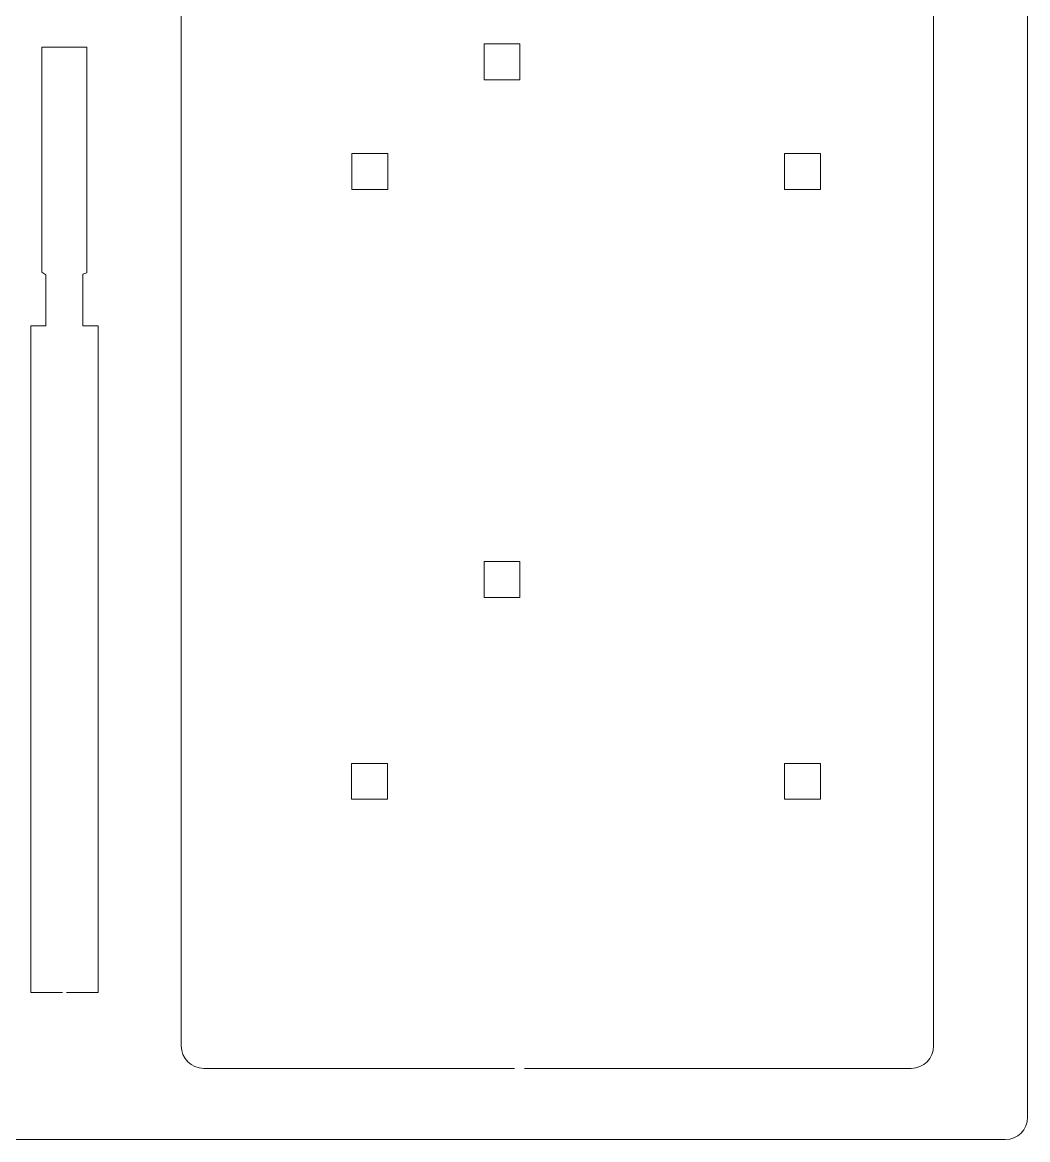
# Model space of a CAD drawing. Header units: centimetres. Extents: x -12 to 12.2, y -9.7 to 9.5.
# Drawn here: x 3.28 to 12.23, y -9.74 to 0.2 of the extents above; entities that cross this region are included whole.
import ezdxf

# ---------------------------------------------------------------- set-up
doc = ezdxf.new("R2010")
doc.units = ezdxf.units.CM
doc.header["$MEASUREMENT"] = 0
doc.layers.add('layer 1', color=7, linetype='Continuous')

msp = doc.modelspace()

# ---------------------------------------------------------------- linework, layer by layer
at = {"layer": 'layer 1', "color": 250, "lineweight": 18}
for points in [[(12.23219, 9.32994), (12.23219, 9.32994), (12.23219, -9.54412), (12.23219, -9.54412)], [(4.69511, -8.90912), (4.69511, -8.90912), (4.69511, 1.09088), (4.69511, 1.09088)], [(11.39511, 1.09088), (11.39511, 1.09088), (11.39511, -8.90912), (11.39511, -8.90912)], [(4.89511, -9.10912), (4.78465, -9.10912), (4.69511, -9.01958), (4.69511, -8.90912)], [(11.39511, -8.90912), (11.39511, -9.01958), (11.30557, -9.10912), (11.19511, -9.10912)], [(7.66271, -9.10912), (7.66271, -9.10912), (4.89511, -9.10912), (4.89511, -9.10912)], [(11.19511, -9.10912), (11.19511, -9.10912), (7.75089, -9.10912), (7.75089, -9.10912)], [(12.23219, -9.54412), (12.23219, -9.65458), (12.14265, -9.74412), (12.03219, -9.74412)], [(12.03219, -9.74412), (12.03219, -9.74412), (-11.76837, -9.74412), (-11.76837, -9.74412)]]:
    msp.add_open_spline(points, degree=3, dxfattribs=at)
for points, knots in [([(7.71122, -0.30852), (7.71122, -0.30852), (7.39122, -0.30852), (7.39122, -0.30852), (7.39122, -0.30852), (7.39122, -0.30852), (7.39122, 0.01148), (7.39122, 0.01148), (7.39122, 0.01148), (7.39122, 0.01148), (7.71122, 0.01148), (7.71122, 0.01148), (7.71122, 0.01148), (7.71122, 0.01148), (7.71122, -0.30852), (7.71122, -0.30852)], [0, 0, 0, 0, 0.2, 0.2, 0.2, 0.2, 0.4, 0.4, 0.4, 0.4, 0.6, 0.6, 0.6, 0.6, 1, 1, 1, 1]), ([(3.67428, -8.43288), (3.67428, -8.43288), (3.95468, -8.43288), (3.95468, -8.43288), (3.95468, -8.43288), (3.95468, -8.43288), (3.95468, -2.49924), (3.95468, -2.49924), (3.95468, -2.49924), (3.95468, -2.49924), (3.8194, -2.49924), (3.8194, -2.49924), (3.8194, -2.49924), (3.8194, -2.49924), (3.8194, -2.03785), (3.8194, -2.03785), (3.8194, -2.03785), (3.8194, -2.03785), (3.85468, -2.02611), (3.85468, -2.02611), (3.85468, -2.02611), (3.85468, -2.02611), (3.85468, -0.01616), (3.85468, -0.01616), (3.85468, -0.01616), (3.85468, -0.01616), (3.66253, -0.01616), (3.66253, -0.01616), (3.66253, -0.01616), (3.66253, -0.01616), (3.65078, -0.01616), (3.65078, -0.01616), (3.65078, -0.01616), (3.65078, -0.01616), (3.45468, -0.01616), (3.45468, -0.01616), (3.45468, -0.01616), (3.45468, -0.01616), (3.45468, -2.02022), (3.45468, -2.02022), (3.45468, -2.02022), (3.45468, -2.02022), (3.48996, -2.04374), (3.48996, -2.04374), (3.48996, -2.04374), (3.48996, -2.04374), (3.48996, -2.49924), (3.48996, -2.49924), (3.48996, -2.49924), (3.48996, -2.49924), (3.35468, -2.49924), (3.35468, -2.49924), (3.35468, -2.49924), (3.35468, -2.49924), (3.35468, -8.43288), (3.35468, -8.43288), (3.35468, -8.43288), (3.35468, -8.43288), (3.639, -8.43288), (3.639, -8.43288)], [0, 0, 0, 0, 0.0625, 0.0625, 0.0625, 0.0625, 0.125, 0.125, 0.125, 0.125, 0.1875, 0.1875, 0.1875, 0.1875, 0.25, 0.25, 0.25, 0.25, 0.3125, 0.3125, 0.3125, 0.3125, 0.375, 0.375, 0.375, 0.375, 0.4375, 0.4375, 0.4375, 0.4375, 0.5, 0.5, 0.5, 0.5, 0.5625, 0.5625, 0.5625, 0.5625, 0.625, 0.625, 0.625, 0.625, 0.6875, 0.6875, 0.6875, 0.6875, 0.75, 0.75, 0.75, 0.75, 0.8125, 0.8125, 0.8125, 0.8125, 0.875, 0.875, 0.875, 0.875, 1, 1, 1, 1]), ([(6.53497, -1.28272), (6.53497, -1.28272), (6.21497, -1.28272), (6.21497, -1.28272), (6.21497, -1.28272), (6.21497, -1.28272), (6.21497, -0.96272), (6.21497, -0.96272), (6.21497, -0.96272), (6.21497, -0.96272), (6.53497, -0.96272), (6.53497, -0.96272), (6.53497, -0.96272), (6.53497, -0.96272), (6.53497, -1.28272), (6.53497, -1.28272)], [0, 0, 0, 0, 0.2, 0.2, 0.2, 0.2, 0.4, 0.4, 0.4, 0.4, 0.6, 0.6, 0.6, 0.6, 1, 1, 1, 1]), ([(10.3876, -1.28272), (10.3876, -1.28272), (10.0676, -1.28272), (10.0676, -1.28272), (10.0676, -1.28272), (10.0676, -1.28272), (10.0676, -0.96272), (10.0676, -0.96272), (10.0676, -0.96272), (10.0676, -0.96272), (10.3876, -0.96272), (10.3876, -0.96272), (10.3876, -0.96272), (10.3876, -0.96272), (10.3876, -1.28272), (10.3876, -1.28272)], [0, 0, 0, 0, 0.2, 0.2, 0.2, 0.2, 0.4, 0.4, 0.4, 0.4, 0.6, 0.6, 0.6, 0.6, 1, 1, 1, 1]), ([(7.71122, -4.91633), (7.71122, -4.91633), (7.39122, -4.91633), (7.39122, -4.91633), (7.39122, -4.91633), (7.39122, -4.91633), (7.39122, -4.59633), (7.39122, -4.59633), (7.39122, -4.59633), (7.39122, -4.59633), (7.71122, -4.59633), (7.71122, -4.59633), (7.71122, -4.59633), (7.71122, -4.59633), (7.71122, -4.91633), (7.71122, -4.91633)], [0, 0, 0, 0, 0.2, 0.2, 0.2, 0.2, 0.4, 0.4, 0.4, 0.4, 0.6, 0.6, 0.6, 0.6, 1, 1, 1, 1]), ([(6.53203, -6.71366), (6.53203, -6.71366), (6.21203, -6.71366), (6.21203, -6.71366), (6.21203, -6.71366), (6.21203, -6.71366), (6.21203, -6.39366), (6.21203, -6.39366), (6.21203, -6.39366), (6.21203, -6.39366), (6.53203, -6.39366), (6.53203, -6.39366), (6.53203, -6.39366), (6.53203, -6.39366), (6.53203, -6.71366), (6.53203, -6.71366)], [0, 0, 0, 0, 0.2, 0.2, 0.2, 0.2, 0.4, 0.4, 0.4, 0.4, 0.6, 0.6, 0.6, 0.6, 1, 1, 1, 1]), ([(10.3876, -6.71366), (10.3876, -6.71366), (10.0676, -6.71366), (10.0676, -6.71366), (10.0676, -6.71366), (10.0676, -6.71366), (10.0676, -6.39366), (10.0676, -6.39366), (10.0676, -6.39366), (10.0676, -6.39366), (10.3876, -6.39366), (10.3876, -6.39366), (10.3876, -6.39366), (10.3876, -6.39366), (10.3876, -6.71366), (10.3876, -6.71366)], [0, 0, 0, 0, 0.2, 0.2, 0.2, 0.2, 0.4, 0.4, 0.4, 0.4, 0.6, 0.6, 0.6, 0.6, 1, 1, 1, 1])]:
    msp.add_open_spline(points, degree=3, knots=knots, dxfattribs=at)

doc.saveas('drawing.dxf')
